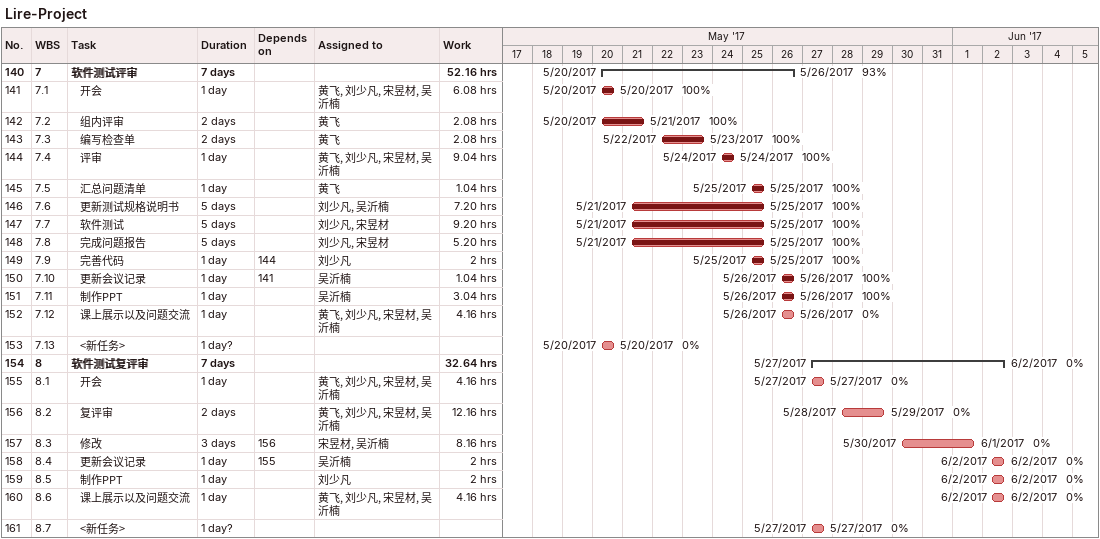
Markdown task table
Lire-Project

| ID | WBS | Task | Duration | Start | Finish | Predecessors | Resources | % complete | Work (h) |
|---|---|---|---|---|---|---|---|---|---|
| 140 | 7 | **软件测试评审** | 7d | 2017-05-20 | 2017-05-26 |  |  | 93 | 52.16 |
| 141 | 7.1 | 开会 | 1d | 2017-05-20 | 2017-05-20 |  | 黄飞, 刘少凡, 宋昱材, 吴沂楠 | 100 | 6.08 |
| 142 | 7.2 | 组内评审 | 2d | 2017-05-20 | 2017-05-21 |  | 黄飞 | 100 | 2.08 |
| 143 | 7.3 | 编写检查单 | 2d | 2017-05-22 | 2017-05-23 |  | 黄飞 | 100 | 2.08 |
| 144 | 7.4 | 评审 | 1d | 2017-05-24 | 2017-05-24 |  | 黄飞, 刘少凡, 宋昱材, 吴沂楠 | 100 | 9.04 |
| 145 | 7.5 | 汇总问题清单 | 1d | 2017-05-25 | 2017-05-25 |  | 黄飞 | 100 | 1.04 |
| 146 | 7.6 | 更新测试规格说明书 | 5d | 2017-05-21 | 2017-05-25 |  | 刘少凡, 吴沂楠 | 100 | 7.20 |
| 147 | 7.7 | 软件测试 | 5d | 2017-05-21 | 2017-05-25 |  | 刘少凡, 宋昱材 | 100 | 9.20 |
| 148 | 7.8 | 完成问题报告 | 5d | 2017-05-21 | 2017-05-25 |  | 刘少凡, 宋昱材 | 100 | 5.20 |
| 149 | 7.9 | 完善代码 | 1d | 2017-05-25 | 2017-05-25 | 144 | 刘少凡 | 100 | 2 |
| 150 | 7.10 | 更新会议记录 | 1d | 2017-05-26 | 2017-05-26 | 141 | 吴沂楠 | 100 | 1.04 |
| 151 | 7.11 | 制作PPT | 1d | 2017-05-26 | 2017-05-26 |  | 吴沂楠 | 100 | 3.04 |
| 152 | 7.12 | 课上展示以及问题交流 | 1d | 2017-05-26 | 2017-05-26 |  | 黄飞, 刘少凡, 宋昱材, 吴沂楠 | 0 | 4.16 |
| 153 | 7.13 | <新任务> | 1d? | 2017-05-20 | 2017-05-20 |  |  | 0 |  |
| 154 | 8 | **软件测试复评审** | 7d | 2017-05-27 | 2017-06-02 |  |  | 0 | 32.64 |
| 155 | 8.1 | 开会 | 1d | 2017-05-27 | 2017-05-27 |  | 黄飞, 刘少凡, 宋昱材, 吴沂楠 | 0 | 4.16 |
| 156 | 8.2 | 复评审 | 2d | 2017-05-28 | 2017-05-29 |  | 黄飞, 刘少凡, 宋昱材, 吴沂楠 | 0 | 12.16 |
| 157 | 8.3 | 修改 | 3d | 2017-05-30 | 2017-06-01 | 156 | 宋昱材, 吴沂楠 | 0 | 8.16 |
| 158 | 8.4 | 更新会议记录 | 1d | 2017-06-02 | 2017-06-02 | 155 | 吴沂楠 | 0 | 2 |
| 159 | 8.5 | 制作PPT | 1d | 2017-06-02 | 2017-06-02 |  | 刘少凡 | 0 | 2 |
| 160 | 8.6 | 课上展示以及问题交流 | 1d | 2017-06-02 | 2017-06-02 |  | 黄飞, 刘少凡, 宋昱材, 吴沂楠 | 0 | 4.16 |
| 161 | 8.7 | <新任务> | 1d? | 2017-05-27 | 2017-05-27 |  |  | 0 |  |
